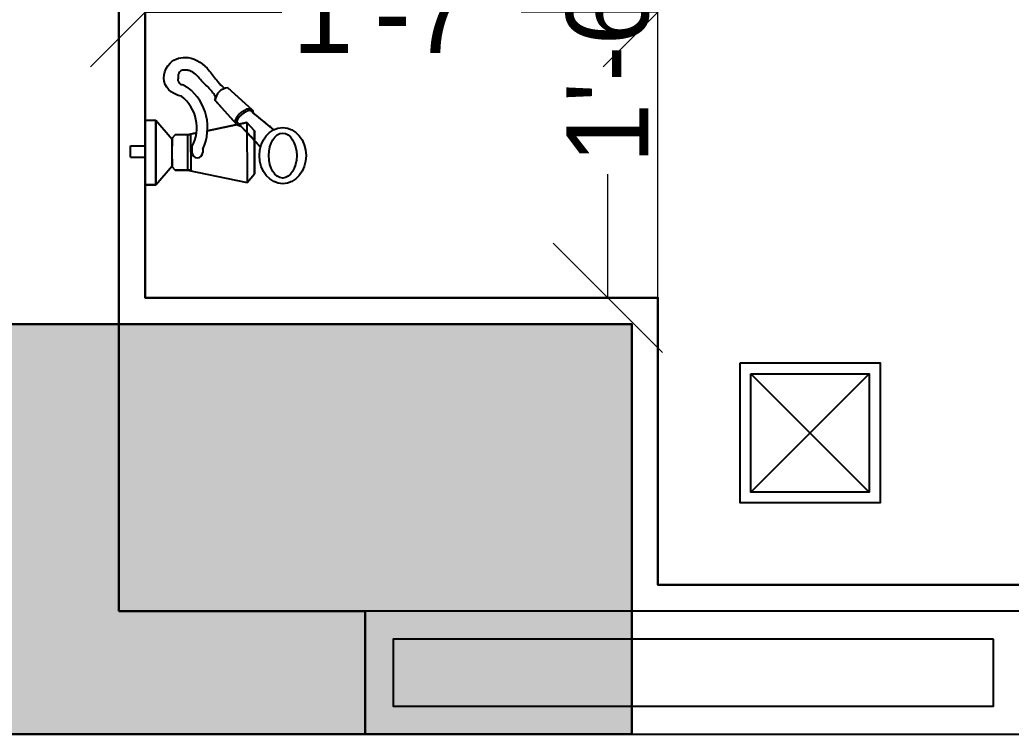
# Model space of a CAD drawing. Header units: inches. Extents: x 50354 to 53215, y -7830 to -6529.
# Drawn here: x 50578.82 to 50615.06, y -6835.55 to -6809.42 of the extents above; entities that cross this region are included whole.
import ezdxf

# ---------------------------------------------------------------- set-up
doc = ezdxf.new("R2010")
doc.units = ezdxf.units.IN
doc.header["$MEASUREMENT"] = 0
doc.header["$PDMODE"] = 2
doc.layers.add('FUNITURE', color=7, linetype='Continuous', lineweight=15, true_color=0x7d7673)
doc.layers.add('SK COLUMN', color=7, linetype='Continuous', lineweight=30)
doc.layers.add('wall', color=7, linetype='Continuous', lineweight=30)
doc.layers.add('WINDOW', color=5, linetype='Continuous')
doc.layers.add('XR_ID 1F_FUR$0$A-SANI-FIX', color=134, linetype='Continuous')
doc.styles.get("Standard").update_dxf_attribs({"font": 'ARLRDBD.TTF', "height": 3})
doc.dimstyles.get("Standard").update_dxf_attribs({"dimtxt": 3, "dimasz": 4, "dimexe": 0, "dimexo": 0, "dimgap": 0, "dimtad": 0, "dimdec": 1, "dimzin": 3, "dimdsep": 46, "dimlunit": 4, "dimtxsty": 'Standard', "dimblk": 'OBLIQUE', "dimcen": 0, "dimclrd": 69, "dimclre": 251, "dimclrt": 7, "dimadec": 0, "dimazin": 0, "dimtfac": 0.65, "dimtdec": 1, "dimtofl": 0, "dimtmove": 0, "dimatfit": 3, "dimldrblk": 'OPEN30', "dimfxl": 1, "dimfrac": 1, "dimtolj": 1, "dimtzin": 0, "dimlwd": 15, "dimlwe": 5, "dimarcsym": 1})

# ---------------------------------------------------------------- blocks, each defined once
blk = doc.blocks.new('XR_ID 1F_FUR$0$XR_1F FURN$0$Xref-Changing Room$0$FD_Square')
at = {"color": 15}
for p, q in [((-55, -55), (55, 55)), ((-55, 55), (55, -55))]:
    blk.add_line(p, q, dxfattribs=at)
blk.add_lwpolyline([(-65, -65), (-65, 65), (65, 65), (65, -65)], close=True)
blk.add_lwpolyline([(-55, -55), (-55, 55), (55, 55), (55, -55)], close=True, dxfattribs=at)
blk = doc.blocks.new('XR_ID 1F_FUR$0$XR_1F FURN$0$1300AX422$0$02')
blk.add_line((13.49, 4.28), (13.49, -6.2))
blk.add_wipeout([(-57.94, -20.18), (-85.33, -25.83), (-65.18, -48.13), (-65.29, -49.34), (-65.42, -50.35), (-65.58, -51.79), (-65.07, -52.59), (-64.76, -53.06), (-64.2, -53.88), (-63.59, -54.74), (-63.07, -55.45), (-62.46, -56.24), (-61.88, -56.96), (-61.21, -57.74), (-60.44, -58.6), (-59.8, -59.27), (-58.94, -60.12), (-58.35, -60.7), (-57.5, -61.51), (-56.82, -62.15), (-56.04, -62.9), (-55.28, -63.63), (-54.7, -64.2), (-53.9, -65.02), (-53.01, -65.97), (-52.26, -66.82), (-51.58, -67.61), (-51.02, -68.27), (-50.32, -69.09), (-49.78, -69.71), (-49.13, -70.45), (-48.68, -70.93), (-47.91, -71.73), (-47.33, -72.28), (-46.33, -73.16), (-45.51, -73.8), (-44.84, -74.25), (-44.02, -74.76), (-43.35, -75.11), (-42.76, -75.39), (-41.96, -75.7), (-41.24, -75.93), (-40.88, -76.04), (-39.77, -76.24), (-38.88, -76.32), (-38.15, -76.34), (-37.44, -76.36), (-36.4, -76.39), (-35.59, -76.38), (-34.94, -76.32), (-34.17, -76.16), (-33.55, -75.9), (-33, -75.54), (-32.69, -75.29), (-32.16, -74.69), (-31.82, -74.27), (-31.32, -73.61), (-31.01, -73.18), (-30.78, -72.77), (-30.69, -72.42), (-30.71, -71.63), (-30.75, -70.39), (-30.73, -69.5), (-30.68, -68.93), (-30.62, -68.36), (-30.52, -67.75), (-30.46, -67.31), (-30.47, -66.95), (-30.59, -66.57), (-30.93, -65.96), (-31.38, -65.29), (-31.71, -64.81), (-31.95, -64.48), (-32.5, -63.8), (-33.01, -63.37), (-33.22, -63.25), (-33.96, -63.15), (-34.65, -63.06), (-35.27, -62.86), (-35.55, -62.74), (-36.55, -62.23), (-37.44, -61.7), (-38.2, -61.23), (-39.1, -60.67), (-39.67, -60.29), (-39.96, -60.09), (-40.46, -59.7), (-41.09, -59.19), (-41.97, -58.44), (-42.74, -57.75), (-43.29, -57.25), (-43.99, -56.57), (-44.85, -55.71), (-45.62, -54.89), (-46.29, -54.15), (-46.89, -53.47), (-47.4, -52.85), (-48.37, -51.63), (-49.46, -50.15), (-50.46, -48.68), (-51.17, -47.55), (-51.76, -46.56), (-52.16, -45.86), (-52.75, -44.76), (-53.18, -43.9), (-53.57, -43.1), (-53.85, -42.5), (-54.25, -41.59), (-54.7, -40.51), (-54.99, -39.75), (-55.28, -38.96), (-55.71, -37.72), (-55.97, -36.89), (-56.23, -36.03), (-56.56, -34.82), (-56.86, -33.58), (-56.99, -32.98), (-57.62, -29.37), (-57.96, -25.74), (-58.03, -23.79), (-58.01, -21.67)])
blk.add_wipeout([(0, 4.28), (0, 30.05), (-10, 30.05), (-25, 12.55), (-25, 13.44), (-28, 16.44), (-39.29, 16.44), (-94.64, 27.86), (-101.58, 20), (-101.58, -10.87), (-107.17, -4.87), (-106.81, -3.33), (-106.55, -1.98), (-106.23, 0.79), (-106.14, 3.09), (-106.18, 4.72), (-106.42, 7.24), (-106.82, 9.55), (-107.3, 11.51), (-108.06, 13.83), (-109.69, 17.39), (-111.02, 19.58), (-112.58, 21.65), (-114.73, 23.89), (-116.94, 25.65), (-119.46, 27.15), (-121.93, 28.19), (-124.08, 28.77), (-125.52, 29.02), (-126.5, 29.11), (-127.78, 29.16), (-131.2, 28.83), (-132.64, 28.49), (-134.47, 27.88), (-135.94, 27.23), (-137.63, 26.3), (-138.82, 25.51), (-139.92, 24.67), (-140.85, 23.86), (-142.31, 22.41), (-143.38, 21.16), (-144.52, 19.61), (-145.12, 18.68), (-146.04, 17.08), (-146.79, 15.54), (-147.39, 14.11), (-147.93, 12.58), (-148.47, 10.74), (-148.78, 9.37), (-149.07, 7.75), (-149.21, 6.65), (-149.36, 5.05), (-149.41, 3.74), (-149.4, 2.15), (-149.32, 0.62), (-149.2, -0.59), (-148.91, -2.53), (-148.65, -3.81), (-148.26, -5.32), (-147.88, -6.57), (-147.42, -7.85), (-146.69, -9.57), (-146.18, -10.62), (-145.52, -11.84), (-144.8, -13.01), (-143.85, -14.37), (-142.88, -15.58), (-142.17, -16.38), (-140.55, -17.95), (-139.53, -18.8), (-138.5, -19.55), (-137.48, -20.21), (-136.07, -20.99), (-134.74, -21.59), (-133.4, -22.09), (-132.21, -22.43), (-130.42, -22.79), (-127.78, -22.98), (-126.07, -22.9), (-124, -22.58), (-121.85, -21.98), (-120.02, -21.25), (-119.43, -20.96), (-99.98, -37.07), (-99.77, -39.08), (-77.03, -59.88), (-76.22, -59.83), (-75.13, -59.68), (-74.17, -59.46), (-73.82, -59.36), (-72.55, -60.55), (-70.51, -62.59), (-69.05, -64.14), (-66.6, -67.04), (-64.64, -69.58), (-62.7, -72.14), (-60.22, -75.28), (-57.69, -78.13), (-55.54, -80.23), (-50.84, -83.91), (-48.3, -85.42), (-46.97, -86.03), (-42.86, -87.59), (-39.96, -88.18), (-36.53, -88.35), (-33.16, -88.03), (-29.93, -87.09), (-26.89, -85.67), (-25.02, -84.41), (-23.28, -82.92), (-21.2, -80.53), (-20.38, -79.21), (-18.96, -76.47), (-18.37, -75.05), (-17.67, -72.1), (-17.47, -69.1), (-17.82, -66.12), (-18.72, -63.24), (-20.21, -60.53), (-22.13, -58.24), (-24.29, -56.39), (-26.56, -54.94), (-29.75, -53.45), (-32.35, -52.56), (-33.43, -52.28), (-34.61, -51.57), (-36.64, -49.77), (-39.04, -47.25), (-40.36, -45.65), (-41.59, -43.95), (-44.14, -39.62), (-45.8, -35.79), (-46.7, -32.97), (-47.28, -30.56), (-47.92, -26.06), (-48.04, -23.15), (-48.03, -22.29), (-47.85, -19.5), (-47.68, -18.07), (-39.29, -16.34), (-28, -16.34), (-25, -13.34), (-25, -12.45), (-10, -29.95), (0, -29.95)])
for p, q in [((-94.64, 27.86), (-101.58, 20)), ((-94.64, 27.86), (-101.58, 20)), ((-39.29, 16.44), (-94.64, 27.86)), ((-39.29, 16.44), (-94.64, 27.86)), ((-10, 30.05), (-25, 12.55)), ((-10, 30.05), (-25, 12.55)), ((-10, -29.95), (-10, 30.05)), ((0, 30.05), (-10, 30.05)), ((0, 30.05), (-10, 30.05)), ((-10, 30.05), (0, 30.05)), ((-10, 29.95), (-10, -29.84)), ((0, -29.95), (0, 30.05)), ((0, -29.95), (0, 30.05)), ((0, 30.05), (0, -29.95)), ((0, 29.95), (0, -29.95)), ((-101.58, 20), (-101.58, -19.89)), ((-101.58, -19.89), (-101.58, 20)), ((-94.64, -27.75), (-94.64, 27.27)), ((-42.29, -16.34), (-42.29, 16.44)), ((-42.29, -13.34), (-42.29, 13.44)), ((-42.11, 16.44), (-28, 16.44)), ((-42.11, 16.44), (-28, 16.44)), ((-28, 16.44), (-41.94, 16.44)), ((-39.29, -16.34), (-39.29, 16.44)), ((-25, 13.44), (-28, 16.44)), ((-28, 16.44), (-25, 13.44)), ((-28, 16.44), (-25, 13.44)), ((-25, 6.08), (-25, 13.44)), ((-25, 13.44), (-25, -13.34)), ((-53.45, -2.95), (-53.45, 0.05)), ((-43.45, -5.36), (-43.45, 0.05)), ((13.49, 4.28), (0, 4.28)), ((-107.17, -4.87), (-106.64, -5.46)), ((-88.92, -24.45), (-107.17, -4.87)), ((-106.64, -5.46), (-106.11, -6.05)), ((-106.11, -6.05), (-105.58, -6.64)), ((-105.58, -6.64), (-105.05, -7.23)), ((-105.05, -7.23), (-104.51, -7.82)), ((-104.51, -7.82), (-103.98, -8.41)), ((-103.98, -8.41), (-103.45, -9.01)), ((-103.45, -9.01), (-102.92, -9.6)), ((-25, -13.34), (-25, -5.97)), ((13.49, -6.2), (0, -6.2)), ((-102.92, -9.6), (-100.49, -12.27)), ((-100.49, -12.27), (-98.07, -14.88)), ((-98.07, -14.88), (-95.7, -17.4)), ((-95.7, -17.4), (-93.43, -19.79)), ((-39.29, -16.34), (-47.68, -18.07)), ((-47.68, -18.07), (-39.29, -16.34)), ((-42.11, -16.34), (-28, -16.34)), ((-42.11, -16.34), (-28, -16.34)), ((-41.94, -16.34), (-28, -16.34)), ((-28, -16.34), (-25, -13.34)), ((-28, -16.34), (-25, -13.34)), ((-28, -16.34), (-25, -13.34)), ((-10, -29.95), (-25, -12.45)), ((-10, -29.95), (-25, -12.45)), ((-119.43, -20.96), (-99.97, -37.08)), ((-119.43, -20.96), (-118.77, -21.55)), ((-118.77, -21.55), (-118.11, -22.13)), ((-118.11, -22.13), (-117.44, -22.7)), ((-117.44, -22.7), (-116.77, -23.27)), ((-116.77, -23.27), (-116.09, -23.85)), ((-116.09, -23.85), (-115.42, -24.41)), ((-115.42, -24.41), (-114.74, -24.98)), ((-114.74, -24.98), (-114.07, -25.55)), ((-114.07, -25.55), (-112.45, -26.89)), ((-112.45, -26.89), (-110.82, -28.22)), ((-101.58, -19.89), (-94.64, -27.75)), ((-94.64, -27.75), (-101.58, -19.89)), ((-94.64, -27.75), (-57.94, -20.18)), ((-57.94, -20.18), (-94.64, -27.75)), ((-93.43, -19.79), (-91.29, -22.01)), ((-91.29, -22.01), (-89.32, -24.04)), ((-89.32, -24.04), (-87.57, -25.82)), ((-85.45, -25.7), (-88.92, -24.45)), ((-88.46, -24.44), (-88.34, -24.49)), ((-88.34, -24.49), (-88.01, -24.61)), ((-88.01, -24.61), (-87.54, -24.79)), ((-87.57, -25.82), (-86.07, -27.34)), ((-87.54, -24.79), (-87, -24.99)), ((-86.47, -25.2), (-86, -25.37)), ((-86.05, -27.4), (-85.98, -27.55)), ((-86, -25.37), (-85.67, -25.5)), ((-85.98, -27.55), (-85.88, -27.77)), ((-85.67, -25.5), (-85.54, -25.54)), ((-85.54, -25.54), (-85.48, -25.65)), ((-85.48, -25.65), (-85.31, -25.94)), ((-78.5, -33.39), (-85.45, -25.7)), ((-85.45, -25.7), (-65.18, -48.13)), ((-85.31, -25.94), (-85.07, -26.34)), ((-85.07, -26.34), (-84.79, -26.81)), ((-84.79, -26.81), (-84.52, -27.27)), ((-84.52, -27.27), (-84.28, -27.67)), ((-110.82, -28.22), (-109.18, -29.54)), ((-109.18, -29.54), (-107.55, -30.86)), ((-107.55, -30.86), (-105.91, -32.18)), ((-105.91, -32.18), (-104.28, -33.5)), ((-104.28, -33.5), (-102.65, -34.84)), ((-102.65, -34.84), (-101.03, -36.18)), ((-101.03, -36.18), (-100.56, -36.58)), ((-100.56, -36.58), (-100.1, -36.97)), ((-91.85, -36.72), (-92.19, -36.97)), ((-91.35, -36.36), (-91.85, -36.72)), ((-90.79, -35.96), (-91.35, -36.36)), ((-90.22, -35.55), (-90.79, -35.96)), ((-89.73, -35.2), (-90.22, -35.55)), ((-89.38, -34.95), (-89.73, -35.2)), ((-89.25, -34.85), (-89.38, -34.95)), ((-89.13, -34.71), (-89.25, -34.85)), ((-88.82, -34.34), (-89.13, -34.71)), ((-88.49, -36.71), (-88.92, -37)), ((-88.38, -33.8), (-88.82, -34.34)), ((-88.18, -36.51), (-88.49, -36.71)), ((-87.87, -33.2), (-88.38, -33.8)), ((-88.07, -36.43), (-88.18, -36.51)), ((-87.97, -36.3), (-88.07, -36.43)), ((-87.7, -35.95), (-87.97, -36.3)), ((-87.36, -32.59), (-87.87, -33.2)), ((-87.32, -35.46), (-87.7, -35.95)), ((-86.92, -32.06), (-87.36, -32.59)), ((-86.88, -34.89), (-87.32, -35.46)), ((-86.61, -31.68), (-86.92, -32.06)), ((-86.45, -34.33), (-86.88, -34.89)), ((-86.49, -31.54), (-86.61, -31.68)), ((-86.45, -31.42), (-86.49, -31.54)), ((-86.33, -31.1), (-86.45, -31.42)), ((-86.07, -33.84), (-86.45, -34.33)), ((-86.16, -30.64), (-86.33, -31.1)), ((-85.98, -30.12), (-86.16, -30.64)), ((-85.8, -33.49), (-86.07, -33.84)), ((-85.79, -29.6), (-85.98, -30.12)), ((-85.88, -27.77), (-85.77, -28.02)), ((-85.7, -33.35), (-85.8, -33.49)), ((-85.62, -29.14), (-85.79, -29.6)), ((-85.77, -28.02), (-85.66, -28.27)), ((-85.63, -33.23), (-85.7, -33.35)), ((-85.66, -28.27), (-85.56, -28.49)), ((-85.45, -32.89), (-85.63, -33.23)), ((-85.51, -28.82), (-85.62, -29.14)), ((-85.56, -28.49), (-85.49, -28.64)), ((-85.46, -28.7), (-85.51, -28.82)), ((-85.2, -32.41), (-85.45, -32.89)), ((-84.91, -31.86), (-85.2, -32.41)), ((-84.62, -31.31), (-84.91, -31.86)), ((-84.37, -30.82), (-84.62, -31.31)), ((-84.19, -30.49), (-84.37, -30.82)), ((-84.28, -27.67), (-84.11, -27.96)), ((-84.12, -30.36), (-84.19, -30.49)), ((-84.11, -30), (-84.12, -30.26)), ((-84.11, -27.96), (-84.04, -28.07)), ((-84.1, -29.63), (-84.11, -30)), ((-84.08, -29.21), (-84.1, -29.63)), ((-84.07, -28.79), (-84.08, -29.21)), ((-84.06, -28.43), (-84.07, -28.79)), ((-84.05, -28.17), (-84.06, -28.43)), ((0, -29.95), (-10, -29.95)), ((0, -29.95), (-10, -29.95)), ((0, -29.95), (-10, -29.95)), ((-100.1, -36.97), (-99.63, -37.37)), ((-99.98, -37.87), (-99.98, -37.74)), ((-99.98, -38.04), (-99.98, -37.87)), ((-99.98, -38.25), (-99.98, -38.04)), ((-99.98, -38.45), (-99.98, -38.25)), ((-99.98, -38.62), (-99.98, -38.45)), ((-99.98, -38.75), (-99.98, -38.62)), ((-99.97, -37.08), (-99.75, -39.12)), ((-99.84, -38.98), (-99.94, -38.85)), ((-99.7, -39.17), (-99.84, -38.98)), ((-99.75, -39.12), (-77.03, -59.88)), ((-99.54, -39.39), (-99.7, -39.17)), ((-99.63, -37.37), (-99.18, -37.76)), ((-99.39, -39.61), (-99.54, -39.39)), ((-99.25, -39.8), (-99.39, -39.61)), ((-99.15, -39.93), (-99.25, -39.8)), ((-77.03, -59.88), (-99.25, -39.8)), ((-99.18, -37.76), (-98.73, -38.15)), ((-98.82, -40.09), (-99.03, -40.01)), ((-98.51, -40.21), (-98.82, -40.09)), ((-98.73, -38.15), (-98.29, -38.53)), ((-98.16, -40.34), (-98.51, -40.21)), ((-98.29, -38.53), (-97.86, -38.91)), ((-97.82, -40.47), (-98.16, -40.34)), ((-97.86, -38.91), (-97.44, -39.28)), ((-97.51, -40.58), (-97.82, -40.47)), ((-97.57, -39.27), (-97.72, -39.27)), ((-97.37, -39.27), (-97.57, -39.27)), ((-97.3, -40.66), (-97.51, -40.58)), ((-97.14, -39.27), (-97.37, -39.27)), ((-97.09, -40.67), (-97.22, -40.69)), ((-96.91, -39.27), (-97.14, -39.27)), ((-96.76, -40.63), (-97.09, -40.67)), ((-96.7, -39.27), (-96.91, -39.27)), ((-96.29, -40.57), (-96.76, -40.63)), ((-96.56, -39.27), (-96.7, -39.27)), ((-96.21, -39.15), (-96.43, -39.24)), ((-95.76, -40.49), (-96.29, -40.57)), ((-95.91, -39.02), (-96.21, -39.15)), ((-95.56, -38.88), (-95.91, -39.02)), ((-95.22, -40.42), (-95.76, -40.49)), ((-95.21, -38.73), (-95.56, -38.88)), ((-94.75, -40.36), (-95.22, -40.42)), ((-94.91, -38.61), (-95.21, -38.73)), ((-94.7, -38.52), (-94.91, -38.61)), ((-94.42, -40.31), (-94.75, -40.36)), ((-94.26, -38.26), (-94.52, -38.42)), ((-94.3, -40.3), (-94.42, -40.31)), ((-94.15, -40.21), (-94.3, -40.3)), ((-93.89, -38.03), (-94.26, -38.26)), ((-93.74, -39.98), (-94.15, -40.21)), ((-93.47, -37.77), (-93.89, -38.03)), ((-93.18, -39.65), (-93.74, -39.98)), ((-93.05, -37.51), (-93.47, -37.77)), ((-92.52, -39.27), (-93.18, -39.65)), ((-92.68, -37.28), (-93.05, -37.51)), ((-92.43, -37.12), (-92.68, -37.28)), ((-91.87, -38.89), (-92.52, -39.27)), ((-92.19, -36.97), (-92.33, -37.06)), ((-91.3, -38.57), (-91.87, -38.89)), ((-90.9, -38.33), (-91.3, -38.57)), ((-90.75, -38.25), (-90.9, -38.33)), ((-90.63, -38.17), (-90.75, -38.25)), ((-90.33, -37.96), (-90.63, -38.17)), ((-89.9, -37.67), (-90.33, -37.96)), ((-89.41, -37.34), (-89.9, -37.67)), ((-88.92, -37), (-89.41, -37.34)), ((-65.18, -48.13), (-69.92, -42.83)), ((-65.18, -48.13), (-65.58, -51.79)), ((-65.58, -51.79), (-65.49, -51.92)), ((-65.49, -51.92), (-65.25, -52.3)), ((-65.25, -52.3), (-64.88, -52.88)), ((-64.88, -52.88), (-64.38, -53.63)), ((-64.38, -53.63), (-63.77, -54.5)), ((-63.77, -54.5), (-63.07, -55.45)), ((-33.82, -52.2), (-33.43, -52.28)), ((-33.43, -52.28), (-32.35, -52.56)), ((-32.35, -52.56), (-30.74, -53.06)), ((-30.74, -53.06), (-28.76, -53.84)), ((-28.76, -53.84), (-26.56, -54.94)), ((-26.56, -54.94), (-24.29, -56.39)), ((-73.2, -59.93), (-73.82, -59.36)), ((-71.91, -61.17), (-73.2, -59.93)), ((-70.51, -62.59), (-71.91, -61.17)), ((-69.05, -64.14), (-70.51, -62.59)), ((-67.61, -65.8), (-69.05, -64.14)), ((-63.07, -55.45), (-62.3, -56.45)), ((-62.3, -56.45), (-61.46, -57.46)), ((-61.46, -57.46), (-60.53, -58.5)), ((-60.53, -58.5), (-59.57, -59.51)), ((-59.57, -59.51), (-58.57, -60.49)), ((-58.57, -60.49), (-57.56, -61.45)), ((-57.56, -61.45), (-56.55, -62.41)), ((-56.55, -62.41), (-55.54, -63.38)), ((-55.54, -63.38), (-54.54, -64.36)), ((-54.54, -64.36), (-53.56, -65.36)), ((-39.75, -60.24), (-39.91, -60.13)), ((-39.48, -60.42), (-39.75, -60.24)), ((-39.1, -60.67), (-39.48, -60.42)), ((-38.6, -60.98), (-39.1, -60.67)), ((-38, -61.35), (-38.6, -60.98)), ((-37.28, -61.79), (-38, -61.35)), ((-36.45, -62.29), (-37.28, -61.79)), ((-35.42, -62.81), (-36.45, -62.29)), ((-34.65, -63.06), (-35.42, -62.81)), ((-34.08, -63.14), (-34.65, -63.06)), ((-33.63, -63.17), (-34.08, -63.14)), ((-33.22, -63.25), (-33.63, -63.17)), ((-32.8, -63.5), (-33.22, -63.25)), ((-32.29, -64.02), (-32.8, -63.5)), ((-31.62, -64.92), (-32.29, -64.02)), ((-24.29, -56.39), (-22.13, -58.24)), ((-22.13, -58.24), (-20.21, -60.53)), ((-20.21, -60.53), (-18.72, -63.24)), ((-18.72, -63.24), (-17.82, -66.12)), ((-66.6, -67.04), (-67.61, -65.8)), ((-65.61, -68.3), (-66.6, -67.04)), ((-64.64, -69.58), (-65.61, -68.3)), ((-63.67, -70.86), (-64.64, -69.58)), ((-62.7, -72.14), (-63.67, -70.86)), ((-61.73, -73.41), (-62.7, -72.14)), ((-60.73, -74.66), (-61.73, -73.41)), ((-53.56, -65.36), (-52.46, -66.58)), ((-52.46, -66.58), (-51.39, -67.84)), ((-51.39, -67.84), (-50.32, -69.09)), ((-50.32, -69.09), (-49.24, -70.33)), ((-49.24, -70.33), (-48.12, -71.53)), ((-48.12, -71.53), (-46.95, -72.65)), ((-46.95, -72.65), (-45.7, -73.67)), ((-31.05, -65.77), (-31.62, -64.92)), ((-31.42, -73.75), (-31.01, -73.18)), ((-30.69, -66.36), (-31.05, -65.77)), ((-31.01, -73.18), (-30.78, -72.77)), ((-30.78, -72.77), (-30.69, -72.42)), ((-30.76, -70.81), (-30.74, -69.75)), ((-30.72, -71.54), (-30.76, -70.81)), ((-30.74, -69.75), (-30.67, -68.71)), ((-30.68, -72.05), (-30.72, -71.54)), ((-30.5, -66.78), (-30.69, -66.36)), ((-30.69, -72.42), (-30.68, -72.05)), ((-30.67, -68.71), (-30.56, -68)), ((-30.56, -68), (-30.48, -67.5)), ((-30.44, -67.12), (-30.5, -66.78)), ((-30.48, -67.5), (-30.44, -67.12)), ((-17.67, -72.1), (-18.37, -75.05)), ((-17.82, -66.12), (-17.47, -69.1)), ((-17.47, -69.1), (-17.67, -72.1)), ((-59.71, -75.89), (-60.73, -74.66)), ((-57.69, -78.13), (-59.71, -75.89)), ((-55.54, -80.23), (-57.69, -78.13)), ((-53.25, -82.17), (-55.54, -80.23)), ((-50.84, -83.91), (-53.25, -82.17)), ((-45.7, -73.67), (-44.35, -74.58)), ((-44.35, -74.58), (-43.69, -74.95)), ((-43.69, -74.95), (-43.01, -75.28)), ((-43.01, -75.28), (-42.31, -75.58)), ((-42.31, -75.58), (-41.6, -75.83)), ((-41.6, -75.83), (-40.88, -76.04)), ((-40.88, -76.04), (-40.14, -76.19)), ((-40.14, -76.19), (-39.4, -76.29)), ((-39.4, -76.29), (-38.64, -76.33)), ((-38.64, -76.33), (-37.44, -76.36)), ((-37.44, -76.36), (-36.4, -76.39)), ((-36.4, -76.39), (-35.49, -76.38)), ((-35.49, -76.38), (-34.69, -76.3)), ((-34.69, -76.3), (-33.98, -76.11)), ((-33.98, -76.11), (-33.32, -75.79)), ((-33.32, -75.79), (-32.69, -75.29)), ((-32.69, -75.29), (-32.06, -74.58)), ((-32.06, -74.58), (-31.42, -73.75)), ((-21.2, -80.53), (-23.28, -82.92)), ((-19.56, -77.89), (-21.2, -80.53)), ((-18.37, -75.05), (-19.56, -77.89)), ((-48.3, -85.42), (-50.84, -83.91)), ((-45.64, -86.65), (-48.3, -85.42)), ((-42.86, -87.59), (-45.64, -86.65)), ((-39.96, -88.18), (-42.86, -87.59)), ((-37.67, -88.38), (-39.96, -88.18)), ((-35.39, -88.33), (-37.67, -88.38)), ((-33.16, -88.03), (-35.39, -88.33)), ((-30.98, -87.49), (-33.16, -88.03)), ((-28.88, -86.7), (-30.98, -87.49)), ((-26.89, -85.67), (-28.88, -86.7)), ((-25.02, -84.41), (-26.89, -85.67)), ((-23.28, -82.92), (-25.02, -84.41))]:
    blk.add_line(p, q)
for centre, radius, start, end in [((-48.45, 0.05), 5, 0, 180), ((-11.25, -23.15), 46.79, 154.41443, 232.14415), ((-11.25, -23.15), 36.79, 151.07894, 232.14415), ((-77.39, -47.67), 12.22, 271.71096, 357.80958)]:
    blk.add_arc(centre, radius, start, end)
for major_axis, ratio in [((0, -26.07), 0.83), ((0, -20.86), 0.621951)]:
    blk.add_ellipse((-127.78, 3.09), major_axis=major_axis, ratio=ratio)
blk = doc.blocks.new('_Oblique')
at = {"color": 0, "linetype": 'ByBlock', "lineweight": -2}
blk.add_line((-0.5, -0.5), (0.5, 0.5), dxfattribs=at)
blk = doc.blocks.new('*D165')
at = {"layer": 'Defpoints', "color": 0, "ltscale": 20, "transparency": 16777216}
for p in [(50583.399, -6809.137), (50583.399, -6819.59), (50602.149, -6819.59)]:
    blk.add_point(p, dxfattribs=at)
at = {"layer": 'FUNITURE', "color": 251, "lineweight": 5, "ltscale": 20, "transparency": 16777216}
for p, q in [((50583.399, -6819.59), (50583.399, -6809.137)), ((50602.149, -6819.59), (50602.149, -6809.137))]:
    blk.add_line(p, q, dxfattribs=at)
at = {"layer": 'FUNITURE', "color": 69, "lineweight": 15, "ltscale": 20, "transparency": 16777216}
for p, q in [((50583.399, -6809.137), (50588.399, -6809.137)), ((50602.149, -6809.137), (50597.15, -6809.137))]:
    blk.add_line(p, q, dxfattribs=at)
at = {"layer": 'FUNITURE', "color": 69, "lineweight": 15, "ltscale": 20, "transparency": 16777216, "xscale": 4, "yscale": 4, "zscale": 4, "rotation": 180}
blk.add_blockref('_Oblique', (50583.399, -6809.137), dxfattribs=at)
at = {"layer": 'FUNITURE', "color": 69, "lineweight": 15, "ltscale": 20, "transparency": 16777216, "xscale": 4, "yscale": 4, "zscale": 4}
blk.add_blockref('_Oblique', (50602.149, -6809.137), dxfattribs=at)
at = {"layer": 'FUNITURE', "color": 7, "ltscale": 20, "transparency": 16777216, "insert": (50592.774, -6809.137), "char_height": 3, "attachment_point": 5}
blk.add_mtext('\\A1;1\'-7"', dxfattribs=at)
blk = doc.blocks.new('_Open30')
at = {"color": 0, "linetype": 'ByBlock', "lineweight": -2}
for p, q in [((-1, 0.2679), (0, 0)), ((0, 0), (-1, -0.2679)), ((0, 0), (-1, 0))]:
    blk.add_line(p, q, dxfattribs=at)
blk = doc.blocks.new('*D168')
at = {"layer": 'Defpoints', "color": 0, "ltscale": 20, "transparency": 16777216}
for p in [(50587.139, -6801.8), (50600.317, -6819.59), (50602.149, -6819.59)]:
    blk.add_point(p, dxfattribs=at)
at = {"layer": 'FUNITURE', "color": 251, "lineweight": 5, "ltscale": 20, "transparency": 16777216}
for p, q in [((50587.139, -6801.8), (50600.317, -6801.8)), ((50602.149, -6819.59), (50600.317, -6819.59))]:
    blk.add_line(p, q, dxfattribs=at)
at = {"layer": 'FUNITURE', "color": 69, "lineweight": 15, "ltscale": 20, "transparency": 16777216}
for p, q in [((50600.317, -6801.8), (50600.317, -6806.32)), ((50600.317, -6819.59), (50600.317, -6815.07))]:
    blk.add_line(p, q, dxfattribs=at)
at = {"layer": 'FUNITURE', "color": 69, "lineweight": 15, "ltscale": 20, "transparency": 16777216, "xscale": 4, "yscale": 4, "zscale": 4}
for p, rotation in [((50600.317, -6801.8), 90), ((50600.317, -6819.59), 270)]:
    blk.add_blockref('_Oblique', p, dxfattribs=dict(at, rotation=rotation))
at = {"layer": 'FUNITURE', "color": 7, "ltscale": 20, "transparency": 16777216, "insert": (50600.317, -6810.695), "char_height": 3, "attachment_point": 5, "rotation": 90}
blk.add_mtext('\\A1;1\'-6"', dxfattribs=at)

msp = doc.modelspace()

# ---------------------------------------------------------------- hatches: boundary and pattern name
at = {"layer": 'SK COLUMN', "lineweight": 30}
h = msp.add_hatch(color=1, dxfattribs=at)
h.dxf.hatch_style = 1
h.paths.add_polyline_path([(50601.18931, -6835.55013), (50601.18931, -6820.55013), (50559.18931, -6820.55013), (50559.18931, -6835.55013)])

# ---------------------------------------------------------------- linework, layer by layer
at = {"layer": 'FUNITURE', "ltscale": 20}
msp.add_lwpolyline([(50631.93931, -6783.05013), (50582.43931, -6783.05013), (50582.43931, -6820.55013), (50601.18931, -6820.55013), (50601.18931, -6831.05013), (50661.93931, -6831.05013), (50661.93931, -6783.05013)], dxfattribs=at)
at = {"layer": 'SK COLUMN', "lineweight": 30}
msp.add_lwpolyline([(50601.18931, -6835.55013), (50601.18931, -6820.55013), (50559.18931, -6820.55013), (50559.18931, -6835.55013)], close=True, dxfattribs=at)
at = {"layer": 'wall', "ltscale": 20}
for p, q in [((50582.43931, -6783.05013), (50582.43931, -6831.05013)), ((50591.43931, -6831.05013), (50582.43931, -6831.05013)), ((50591.43931, -6835.55013), (50591.43931, -6831.05013)), ((50568.93931, -6835.55013), (50591.43931, -6835.55013))]:
    msp.add_line(p, q, dxfattribs=at)
at = {"layer": 'wall', "color": 3}
msp.add_lwpolyline([(50632.57931, -6784.01013), (50583.39931, -6784.01013), (50583.39931, -6819.59013), (50602.14931, -6819.59013), (50602.14931, -6830.09013), (50660.97931, -6830.09013), (50660.97931, -6784.05013)], dxfattribs=at)
at = {"layer": 'WINDOW'}
for points in [[(50615.43931, -6831.05013), (50591.43931, -6831.05013), (50591.43931, -6835.55013), (50615.43931, -6835.55013)], [(50614.41658, -6832.07285), (50592.46203, -6832.07285), (50592.46203, -6834.5274), (50614.41658, -6834.5274)]]:
    msp.add_lwpolyline(points, close=True, dxfattribs=at)

# ---------------------------------------------------------------- block references
at = {"layer": 'XR_ID 1F_FUR$0$A-SANI-FIX', "lineweight": 30, "xscale": 0.0393700787, "yscale": 0.0393700787, "zscale": 0.0393700787, "rotation": 270.0000000000001}
msp.add_blockref('XR_ID 1F_FUR$0$XR_1F FURN$0$Xref-Changing Room$0$FD_Square', (50607.70836, -6824.53107), dxfattribs=at)

# ---------------------------------------------------------------- next in the draw order: block references
at = {"layer": 'XR_ID 1F_FUR$0$A-SANI-FIX', "lineweight": 30, "xscale": 0.0393700787, "yscale": 0.0393700787, "zscale": 0.0393700787, "rotation": 180.0856730823767}
msp.add_blockref('XR_ID 1F_FUR$0$XR_1F FURN$0$1300AX422$0$02', (50583.39931, -6814.27533), dxfattribs=at)

# ---------------------------------------------------------------- next in the draw order: dimensions: what is measured, and where the dimension line sits
at = {"layer": 'FUNITURE', "ltscale": 20}
dim = msp.add_linear_dim(base=(50600.31694, -6819.59013), p1=(50587.13946, -6801.80013), p2=(50602.14931, -6819.59013), angle=90, dimstyle='Standard', override={"dimtmove": 1}, dxfattribs=at)
dim.commit()
dim.dimension.update_dxf_attribs({"geometry": '*D168', "text_midpoint": (50600.31694, -6810.69513)})
dim = msp.add_linear_dim(base=(50583.3993074271, -6809.1372899628), p1=(50602.1493074271, -6819.5901272649), p2=(50583.3993074271, -6819.5901272649), dimstyle='Standard', override={"dimtmove": 1}, dxfattribs=at)
dim.commit()
dim.dimension.update_dxf_attribs({"geometry": '*D165', "text_midpoint": (50592.7743074271, -6809.1372899628)})

doc.saveas('drawing.dxf')
